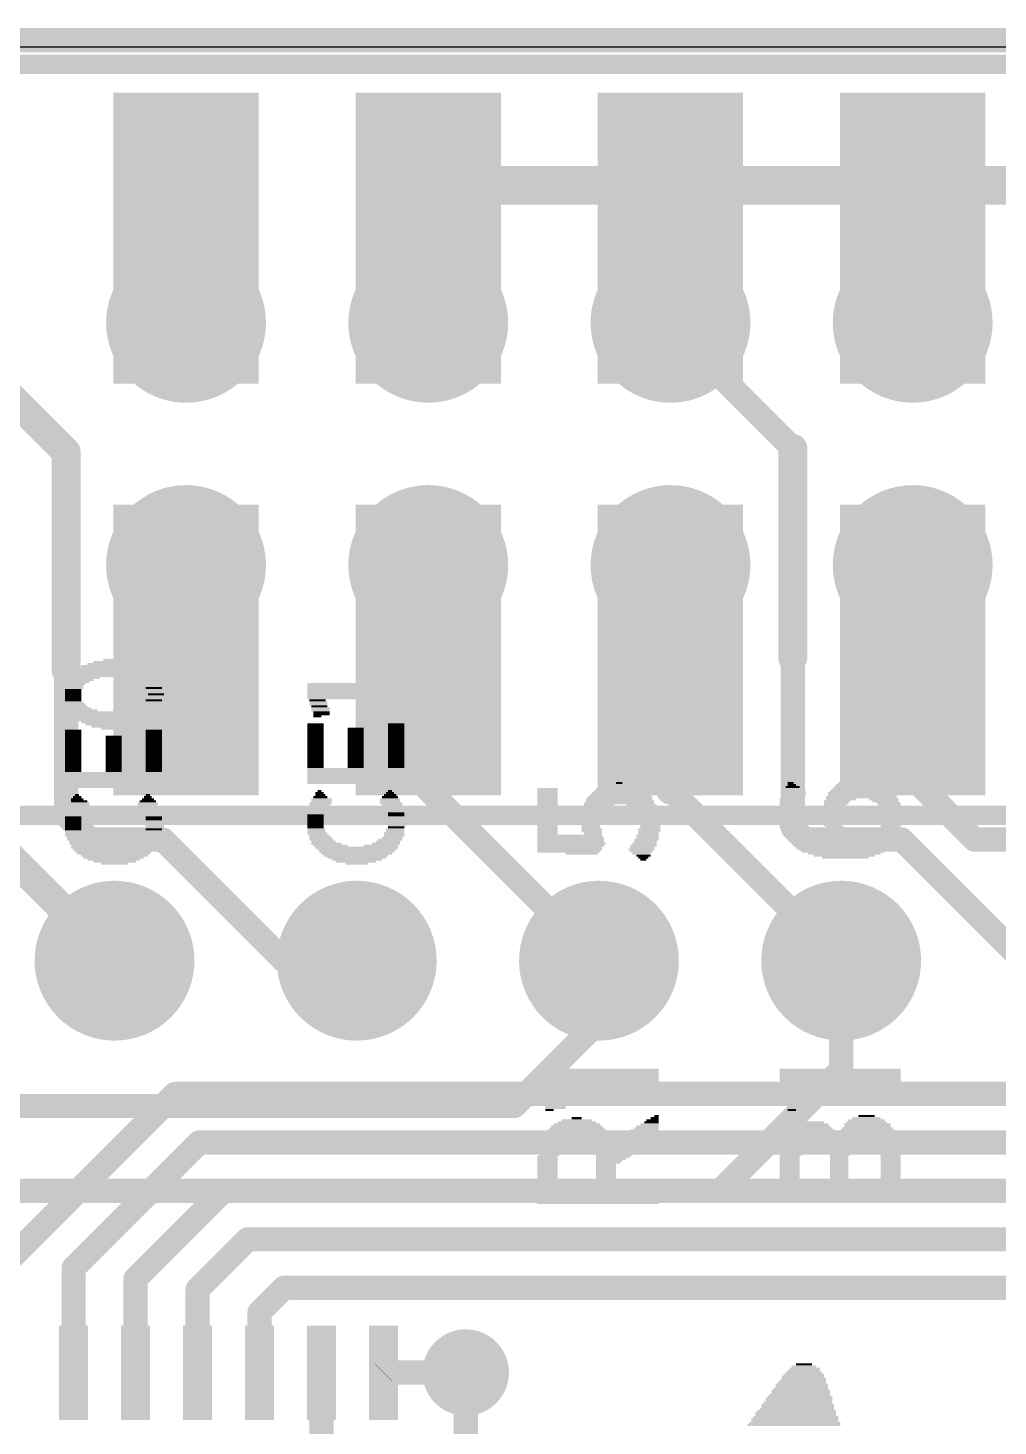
# Model space of a CAD drawing. Extents: x -1.3 to 65.2, y -0.1 to 30.9.
# Drawn here: x 39.73 to 49.91, y 16.2 to 30.86 of the extents above; entities that cross this region are included whole.
import ezdxf

# ---------------------------------------------------------------- set-up
doc = ezdxf.new("R2010")
doc.units = 0
for name, color, linetype in [('1', 12, 'CONTINUOUS'), ('16', 132, 'CONTINUOUS'), ('17', 110, 'CONTINUOUS'), ('18', 110, 'CONTINUOUS'), ('20', 40, 'CONTINUOUS'), ('200', 40, 'CONTINUOUS'), ('22', 6, 'CONTINUOUS')]:
    doc.layers.add(name, color=color, linetype=linetype)

# ---------------------------------------------------------------- blocks, each defined once
blk = doc.blocks.new('ROUNDP')
at = {"const_width": 0.5}
blk.add_lwpolyline([(0, -0.25, 1), (0, 0.25, 1), (0, -0.25)], format="xyb", dxfattribs=at)
blk = doc.blocks.new('RECT')
blk.add_solid([(-0.5, -0.5), (0.5, -0.5), (-0.5, 0.5), (0.5, 0.5)])
blk = doc.blocks.new('ROUNDV')
at = {"const_width": 0.5}
blk.add_lwpolyline([(0, -0.25, 1), (0, 0.25, 1), (0, -0.25)], format="xyb", dxfattribs=at)

msp = doc.modelspace()

# ---------------------------------------------------------------- linework, layer by layer
at = {"layer": '1'}
for points, const_width in [([(43.93, 27.77), (43.93, 29.21)], 0.4064), ([(43.93, 29.21), (49.022, 29.21)], 0.4064), ([(49.022, 29.21), (49.022, 27.77)], 0.4064), ([(57.658, 29.21), (49.022, 29.21)], 0.4064), ([(38.85, 27.698), (40.132, 26.416)], 0.3048), ([(49.022, 27.77), (49.01, 27.77)], 0.4064), ([(40.132, 26.416), (40.132, 24.13)], 0.3048), ([(40.64, 21.082), (37.592, 24.13)], 0.3048), ([(40.132, 24.13), (40.132, 22.606)], 0.254), ([(40.132, 22.606), (40.386, 22.352)], 0.254), ([(40.386, 22.352), (41.148, 22.352)], 0.254), ([(41.148, 22.352), (42.418, 21.082)], 0.254), ([(42.418, 21.082), (43.18, 21.082)], 0.254), ([(39.561, 17.971), (41.275, 19.685)], 0.254), ([(41.275, 19.685), (50.165, 19.685)], 0.254), ([(40.211, 17.859), (41.529, 19.177)], 0.254), ([(41.529, 19.177), (52.451, 19.177)], 0.254), ([(40.861, 17.747), (41.783, 18.669)], 0.254), ([(41.783, 18.669), (53.467, 18.669)], 0.254), ([(41.511, 17.635), (42.037, 18.161)], 0.254), ([(42.037, 18.161), (55.372, 18.161)], 0.254), ([(40.211, 16.7608), (40.211, 17.859)], 0.254), ([(40.861, 16.7608), (40.861, 17.747)], 0.254), ([(41.511, 16.7608), (41.511, 17.635)], 0.254), ([(42.161, 17.396), (42.418, 17.653)], 0.254), ([(42.418, 17.653), (58.928, 17.653)], 0.254), ([(42.161, 16.7608), (42.161, 17.396)], 0.254), ([(42.811, 16.7608), (42.811, 15.99)], 0.254), ([(43.461, 16.7608), (43.4642, 16.764)], 0.254), ([(43.4642, 16.764), (44.323, 16.764)], 0.254)]:
    msp.add_lwpolyline(points, dxfattribs=dict(at, const_width=const_width))
for points, const_width in [([(44.0316, 29.21, 1), (43.8284, 29.21)], 0.2032), ([(43.93, 29.3116, 1), (43.93, 29.1084)], 0.2032), ([(49.1236, 29.21, 1), (48.9204, 29.21)], 0.2032), ([(49.022, 29.3116, 1), (49.022, 29.1084)], 0.2032), ([(49.022, 29.1084, 1), (49.022, 29.3116)], 0.2032), ([(43.8284, 27.77, 1), (44.0316, 27.77)], 0.2032), ([(49.01, 27.8716, 1), (49.01, 27.6684)], 0.2032), ([(48.9204, 27.77, 1), (49.1236, 27.77)], 0.2032), ([(49.022, 27.6684, 1), (49.022, 27.8716)], 0.2032), ([(40.2082, 26.416, 1), (40.0558, 26.416)], 0.1524), ([(40.0781, 26.3621, 1), (40.1859, 26.4699)], 0.1524), ([(40.0558, 24.13, 1), (40.2082, 24.13)], 0.1524), ([(40.1955, 24.13, 1), (40.0685, 24.13)], 0.127), ([(40.1769, 22.6509, 1), (40.0871, 22.5611)], 0.127), ([(40.0685, 22.606, 1), (40.1955, 22.606)], 0.127), ([(40.386, 22.4155, 1), (40.386, 22.2885)], 0.127), ([(40.3411, 22.3071, 1), (40.4309, 22.3969)], 0.127), ([(41.1929, 22.3969, 1), (41.1031, 22.3071)], 0.127), ([(41.148, 22.2885, 1), (41.148, 22.4155)], 0.127), ([(40.5861, 21.0281, 1), (40.6939, 21.1359)], 0.1524), ([(42.418, 21.1455, 1), (42.418, 21.0185)], 0.127), ([(42.3731, 21.0371, 1), (42.4629, 21.1269)], 0.127), ([(43.18, 21.0185, 1), (43.18, 21.1455)], 0.127), ([(41.275, 19.7485, 1), (41.275, 19.6215)], 0.127), ([(41.3199, 19.6401, 1), (41.2301, 19.7299)], 0.127), ([(41.529, 19.2405, 1), (41.529, 19.1135)], 0.127), ([(41.5739, 19.1321, 1), (41.4841, 19.2219)], 0.127), ([(41.783, 18.7325, 1), (41.783, 18.6055)], 0.127), ([(41.8279, 18.6241, 1), (41.7381, 18.7139)], 0.127), ([(42.037, 18.2245, 1), (42.037, 18.0975)], 0.127), ([(42.0819, 18.1161, 1), (41.9921, 18.2059)], 0.127), ([(40.2745, 17.859, 1), (40.1475, 17.859)], 0.127), ([(40.1661, 17.9039, 1), (40.2559, 17.8141)], 0.127), ([(40.9245, 17.747, 1), (40.7975, 17.747)], 0.127), ([(40.8161, 17.7919, 1), (40.9059, 17.7021)], 0.127), ([(41.5745, 17.635, 1), (41.4475, 17.635)], 0.127), ([(41.4661, 17.6799, 1), (41.5559, 17.5901)], 0.127), ([(42.418, 17.7165, 1), (42.418, 17.5895)], 0.127), ([(42.4629, 17.6081, 1), (42.3731, 17.6979)], 0.127), ([(42.2245, 17.396, 1), (42.0975, 17.396)], 0.127), ([(42.1161, 17.4409, 1), (42.2059, 17.3511)], 0.127), ([(42.8745, 16.7608, 1), (42.7475, 16.7608)], 0.127), ([(43.4161, 16.8057, 1), (43.5059, 16.7159)], 0.127), ([(43.4642, 16.8275, 1), (43.4642, 16.7005)], 0.127), ([(43.5091, 16.7191, 1), (43.4193, 16.8089)], 0.127), ([(44.323, 16.7005, 1), (44.323, 16.8275)], 0.127), ([(40.1475, 16.7608, 1), (40.2745, 16.7608)], 0.127), ([(40.7975, 16.7608, 1), (40.9245, 16.7608)], 0.127), ([(41.4475, 16.7608, 1), (41.5745, 16.7608)], 0.127), ([(42.0975, 16.7608, 1), (42.2245, 16.7608)], 0.127)]:
    msp.add_lwpolyline(points, format="xyb", dxfattribs=dict(at, const_width=const_width))
at = {"layer": '16'}
for points, const_width in [([(65.024, 30.734), (0, 30.734)], 0.254), ([(41.3896, 28.6574), (41.39, 28.6574)], 0.4064), ([(41.39, 28.6574), (41.39, 27.77)], 0.4064), ([(46.4696, 28.6574), (46.47, 28.6574)], 0.4064), ([(46.47, 28.6574), (46.47, 27.77)], 0.4064), ([(46.47, 27.735), (46.47, 27.77)], 0.254), ([(47.752, 26.453), (46.47, 27.735)], 0.254), ([(47.752, 26.453), (47.752, 24.257)], 0.3048), ([(41.39, 24.3394), (41.39, 25.23)], 0.4064), ([(43.93, 24.384), (43.93, 25.23)], 0.4064), ([(46.47, 24.3394), (46.47, 25.23)], 0.4064), ([(46.47, 25.23), (46.47, 22.872)], 0.3048), ([(49.01, 24.3394), (49.01, 25.23)], 0.4064), ([(41.3896, 24.3394), (41.39, 24.3394)], 0.4064), ([(43.9296, 24.3394), (43.942, 24.3394)], 0.4064), ([(43.942, 24.384), (43.93, 24.384)], 0.4064), ([(43.942, 24.3394), (43.942, 24.384)], 0.4064), ([(46.4696, 24.3394), (46.47, 24.3394)], 0.4064), ([(49.0096, 24.3394), (49.01, 24.3394)], 0.4064), ([(43.9296, 24.3394), (43.9296, 22.8724)], 0.254), ([(47.752, 24.257), (47.752, 22.479)], 0.254), ([(49.0096, 22.9994), (49.0096, 24.3394)], 0.254), ([(49.0096, 22.9994), (49.657, 22.352)], 0.254), ([(43.9296, 22.8724), (45.72, 21.082)], 0.254), ([(46.47, 22.872), (48.26, 21.082)], 0.254), ([(47.752, 22.479), (47.879, 22.352)], 0.254), ([(47.879, 22.352), (48.895, 22.352)], 0.254), ([(48.895, 22.352), (50.165, 21.082)], 0.254), ([(49.657, 22.352), (52.07, 22.352)], 0.254), ([(45.72, 20.447), (45.72, 21.082)], 0.254), ([(48.26, 19.939), (48.26, 21.082)], 0.254), ([(44.831, 19.558), (45.72, 20.447)], 0.254), ([(46.99, 18.669), (48.26, 19.939)], 0.254), ([(37.973, 19.558), (44.831, 19.558)], 0.254), ([(38.989, 18.669), (46.99, 18.669)], 0.254), ([(44.323, 16.764), (44.323, 10.922)], 0.254)]:
    msp.add_lwpolyline(points, dxfattribs=dict(at, const_width=const_width))
for points, const_width in [([(41.3896, 28.759, 1), (41.3896, 28.5558)], 0.2032), ([(41.4916, 28.6574, 1), (41.2884, 28.6574)], 0.2032), ([(41.39, 28.5558, 1), (41.39, 28.759)], 0.2032), ([(46.4696, 28.759, 1), (46.4696, 28.5558)], 0.2032), ([(46.5716, 28.6574, 1), (46.3684, 28.6574)], 0.2032), ([(46.47, 28.5558, 1), (46.47, 28.759)], 0.2032), ([(41.2884, 27.77, 1), (41.4916, 27.77)], 0.2032), ([(46.3684, 27.77, 1), (46.5716, 27.77)], 0.2032), ([(46.5335, 27.77, 1), (46.4065, 27.77)], 0.127), ([(46.5149, 27.7799, 1), (46.4251, 27.6901)], 0.127), ([(46.4065, 27.735, 1), (46.5335, 27.735)], 0.127), ([(47.8282, 26.453, 1), (47.6758, 26.453)], 0.1524), ([(47.7071, 26.4081, 1), (47.7969, 26.4979)], 0.127), ([(41.4916, 25.23, 1), (41.2884, 25.23)], 0.2032), ([(44.0316, 25.23, 1), (43.8284, 25.23)], 0.2032), ([(46.5716, 25.23, 1), (46.3684, 25.23)], 0.2032), ([(46.5462, 25.23, 1), (46.3938, 25.23)], 0.1524), ([(49.1116, 25.23, 1), (48.9084, 25.23)], 0.2032), ([(41.3896, 24.441, 1), (41.3896, 24.2378)], 0.2032), ([(41.39, 24.2378, 1), (41.39, 24.441)], 0.2032), ([(43.9296, 24.441, 1), (43.9296, 24.2378)], 0.2032), ([(43.93, 24.4856, 1), (43.93, 24.2824)], 0.2032), ([(43.8284, 24.384, 1), (44.0316, 24.384)], 0.2032), ([(44.0436, 24.384, 1), (43.8404, 24.384)], 0.2032), ([(43.942, 24.2824, 1), (43.942, 24.4856)], 0.2032), ([(43.942, 24.2378, 1), (43.942, 24.441)], 0.2032), ([(46.4696, 24.441, 1), (46.4696, 24.2378)], 0.2032), ([(46.47, 24.2378, 1), (46.47, 24.441)], 0.2032), ([(49.0096, 24.441, 1), (49.0096, 24.2378)], 0.2032), ([(49.01, 24.2378, 1), (49.01, 24.441)], 0.2032), ([(41.2884, 24.3394, 1), (41.4916, 24.3394)], 0.2032), ([(43.8404, 24.3394, 1), (44.0436, 24.3394)], 0.2032), ([(43.9931, 24.3394, 1), (43.8661, 24.3394)], 0.127), ([(46.3684, 24.3394, 1), (46.5716, 24.3394)], 0.2032), ([(47.6758, 24.257, 1), (47.8282, 24.257)], 0.1524), ([(47.8155, 24.257, 1), (47.6885, 24.257)], 0.127), ([(48.9084, 24.3394, 1), (49.1116, 24.3394)], 0.2032), ([(49.0731, 24.3394, 1), (48.9461, 24.3394)], 0.127), ([(49.0545, 23.0443, 1), (48.9647, 22.9545)], 0.127), ([(48.9461, 22.9994, 1), (49.0731, 22.9994)], 0.127), ([(43.9745, 22.9173, 1), (43.8847, 22.8275)], 0.127), ([(43.8661, 22.8724, 1), (43.9931, 22.8724)], 0.127), ([(46.3938, 22.872, 1), (46.5462, 22.872)], 0.1524), ([(46.5149, 22.9169, 1), (46.4251, 22.8271)], 0.127), ([(47.7969, 22.5239, 1), (47.7071, 22.4341)], 0.127), ([(47.6885, 22.479, 1), (47.8155, 22.479)], 0.127), ([(47.879, 22.4155, 1), (47.879, 22.2885)], 0.127), ([(47.8341, 22.3071, 1), (47.9239, 22.3969)], 0.127), ([(48.9399, 22.3969, 1), (48.8501, 22.3071)], 0.127), ([(48.895, 22.2885, 1), (48.895, 22.4155)], 0.127), ([(49.657, 22.4155, 1), (49.657, 22.2885)], 0.127), ([(49.6121, 22.3071, 1), (49.7019, 22.3969)], 0.127), ([(45.7835, 21.082, 1), (45.6565, 21.082)], 0.127), ([(45.6751, 21.0371, 1), (45.7649, 21.1269)], 0.127), ([(48.3235, 21.082, 1), (48.1965, 21.082)], 0.127), ([(48.2151, 21.0371, 1), (48.3049, 21.1269)], 0.127), ([(45.7649, 20.4021, 1), (45.6751, 20.4919)], 0.127), ([(45.6565, 20.447, 1), (45.7835, 20.447)], 0.127), ([(48.1965, 19.939, 1), (48.3235, 19.939)], 0.127), ([(48.3049, 19.8941, 1), (48.2151, 19.9839)], 0.127), ([(44.7861, 19.6029, 1), (44.8759, 19.5131)], 0.127), ([(44.831, 19.4945, 1), (44.831, 19.6215)], 0.127), ([(46.9451, 18.7139, 1), (47.0349, 18.6241)], 0.127), ([(46.99, 18.6055, 1), (46.99, 18.7325)], 0.127), ([(44.3865, 16.764, 1), (44.2595, 16.764)], 0.127)]:
    msp.add_lwpolyline(points, format="xyb", dxfattribs=dict(at, const_width=const_width))
at = {"layer": '20'}
msp.add_line((62, 30.6604), (3, 30.6604), dxfattribs=at)
at = {"layer": '22', "const_width": 0.2032}
for points in [[(57.912, 30.48), (9.652, 30.48)], [(7.112, 22.606), (57.912, 22.606)]]:
    msp.add_lwpolyline(points, dxfattribs=at)

# ---------------------------------------------------------------- block references
at = {"layer": '1', "xscale": 0.3048, "yscale": 0.9906, "rotation": 180}
for p in [(40.211, 16.7608), (40.861, 16.7608), (41.511, 16.7608), (42.161, 16.7608), (42.811, 16.7608), (43.461, 16.7608)]:
    msp.add_blockref('RECT', p, dxfattribs=at)
at = {"layer": '16', "xscale": 3.048, "yscale": 1.524}
for p, rotation in [((41.3896, 28.6574), 270), ((43.9296, 28.6574), 270), ((46.4696, 28.6574), 270), ((49.0096, 28.6574), 270), ((41.3896, 24.3394), 90), ((43.9296, 24.3394), 90), ((46.4696, 24.3394), 90), ((49.0096, 24.3394), 90)]:
    msp.add_blockref('RECT', p, dxfattribs=dict(at, rotation=rotation))
at = {"layer": '17', "xscale": 1.6764, "yscale": 1.6764}
for p in [(41.39, 27.77), (41.39, 27.77), (43.93, 27.77), (43.93, 27.77), (46.47, 27.77), (46.47, 27.77), (49.01, 27.77), (49.01, 27.77), (41.39, 25.23), (41.39, 25.23), (43.93, 25.23), (43.93, 25.23), (46.47, 25.23), (46.47, 25.23), (49.01, 25.23), (49.01, 25.23)]:
    msp.add_blockref('ROUNDP', p, dxfattribs=at)
at = {"layer": '17', "xscale": 1.6764, "yscale": 1.6764, "rotation": 90}
for p in [(40.64, 21.082), (40.64, 21.082), (43.18, 21.082), (43.18, 21.082), (45.72, 21.082), (45.72, 21.082), (48.26, 21.082), (48.26, 21.082)]:
    msp.add_blockref('ROUNDP', p, dxfattribs=at)
at = {"layer": '18', "xscale": 0.9064, "yscale": 0.9064}
msp.add_blockref('ROUNDV', (44.323, 16.764), dxfattribs=at)
msp.add_blockref('ROUNDV', (44.323, 16.764), dxfattribs=at)
at = {"layer": '200'}
for p, xscale, yscale in [((40.6413, 24.1935), 0.5715, 0.0213), ((40.6413, 24.2147), 0.4445, 0.0211), ((40.6298, 24.2358), 0.2134, 0.0211), ((40.6298, 24.0665), 0.9296, 0.0213), ((40.3238, 24.0453), 0.3175, 0.0211), ((40.6298, 24.0877), 0.889, 0.0211), ((40.6298, 24.1088), 0.8484, 0.0211), ((40.6286, 24.13), 0.8052, 0.0213), ((40.6298, 24.1512), 0.7214, 0.0211), ((40.6298, 24.1723), 0.6756, 0.0211), ((40.9359, 24.0453), 0.3175, 0.0211), ((40.2069, 23.9183), 0.1702, 0.0211), ((40.2069, 23.8972), 0.1702, 0.0211), ((40.2273, 23.9818), 0.2108, 0.0211), ((40.2171, 23.9607), 0.1905, 0.0211), ((40.2171, 23.9395), 0.1905, 0.0213), ((40.2806, 24.0242), 0.2769, 0.0211), ((40.259, 24.003), 0.2337, 0.0213), ((40.9791, 24.0242), 0.2769, 0.0211), ((41.0108, 24.003), 0.254, 0.0213), ((41.0324, 23.9818), 0.2108, 0.0211), ((41.0426, 23.9607), 0.1905, 0.0211), ((41.0629, 23.9183), 0.1905, 0.0211), ((41.0629, 23.8972), 0.1905, 0.0211), ((41.0528, 23.9395), 0.1702, 0.0213), ((43.1698, 23.9818), 1.016, 0.0211), ((43.1698, 23.9607), 1.016, 0.0211), ((43.1698, 23.9395), 1.016, 0.0213), ((43.1698, 23.9183), 1.016, 0.0211), ((43.1698, 23.8972), 1.016, 0.0211), ((40.2069, 23.876), 0.1702, 0.0213), ((40.2069, 23.8548), 0.1702, 0.0211), ((40.2069, 23.8337), 0.1702, 0.0211), ((40.2069, 23.8125), 0.1702, 0.0213), ((40.2171, 23.7913), 0.1905, 0.0211), ((40.2273, 23.7702), 0.2108, 0.0211), ((40.2488, 23.749), 0.2134, 0.0213), ((41.021, 23.749), 0.2337, 0.0213), ((41.0324, 23.7702), 0.2108, 0.0211), ((41.0426, 23.7913), 0.1905, 0.0211), ((41.0629, 23.8548), 0.1905, 0.0211), ((41.0629, 23.8337), 0.1905, 0.0211), ((41.0528, 23.8125), 0.1702, 0.0213), ((41.0743, 23.876), 0.1676, 0.0213), ((43.1698, 23.876), 1.016, 0.0213), ((43.1698, 23.8548), 1.016, 0.0211), ((43.1698, 23.8337), 1.016, 0.0211), ((42.7673, 23.8125), 0.1702, 0.0213), ((42.7774, 23.7913), 0.1905, 0.0211), ((42.7774, 23.7702), 0.1905, 0.0211), ((42.7888, 23.749), 0.1676, 0.0213), ((40.2692, 23.7278), 0.254, 0.0211), ((40.3123, 23.7067), 0.2946, 0.0211), ((40.6298, 23.6855), 0.9296, 0.0213), ((40.6298, 23.6643), 0.889, 0.0211), ((40.6298, 23.6432), 0.8484, 0.0211), ((40.6286, 23.622), 0.8052, 0.0213), ((40.6298, 23.6008), 0.762, 0.0211), ((40.9588, 23.7067), 0.3175, 0.0211), ((40.9905, 23.7278), 0.254, 0.0211), ((42.8003, 23.7278), 0.1905, 0.0211), ((42.8003, 23.7067), 0.1905, 0.0211), ((42.8104, 23.6855), 0.1702, 0.0213), ((42.8104, 23.6643), 0.1702, 0.0211), ((42.7673, 23.6432), 0.0838, 0.0211), ((40.2069, 23.495), 0.1702, 0.0213), ((40.2069, 23.4738), 0.1702, 0.0211), ((40.2069, 23.4527), 0.1702, 0.0211), ((40.6298, 23.5797), 0.6756, 0.0211), ((40.6298, 23.5585), 0.5944, 0.0213), ((40.6298, 23.5373), 0.4674, 0.0211), ((40.64, 23.5162), 0.2743, 0.0211), ((41.0528, 23.495), 0.1702, 0.0213), ((41.0528, 23.4738), 0.1702, 0.0211), ((41.0528, 23.4527), 0.1702, 0.0211), ((42.7469, 23.5585), 0.1702, 0.0213), ((42.7469, 23.5373), 0.1702, 0.0211), ((42.7469, 23.5162), 0.1702, 0.0211), ((42.7469, 23.495), 0.1702, 0.0213), ((42.7469, 23.4738), 0.1702, 0.0211), ((42.7469, 23.4527), 0.1702, 0.0211), ((43.1698, 23.5162), 0.1676, 0.0211), ((43.1698, 23.495), 0.1676, 0.0213), ((43.1698, 23.4738), 0.1676, 0.0211), ((43.1698, 23.4527), 0.1676, 0.0211), ((43.5928, 23.5585), 0.1702, 0.0213), ((43.5928, 23.5373), 0.1702, 0.0211), ((43.5928, 23.5162), 0.1702, 0.0211), ((43.5928, 23.495), 0.1702, 0.0213), ((43.5928, 23.4738), 0.1702, 0.0211), ((43.5928, 23.4527), 0.1702, 0.0211), ((40.2069, 23.4315), 0.1702, 0.0213), ((40.2069, 23.4103), 0.1702, 0.0211), ((40.2069, 23.3892), 0.1702, 0.0211), ((40.2069, 23.368), 0.1702, 0.0213), ((40.2069, 23.3468), 0.1702, 0.0211), ((40.2069, 23.3257), 0.1702, 0.0211), ((40.2069, 23.3045), 0.1702, 0.0213), ((40.6298, 23.4315), 0.1676, 0.0213), ((40.6298, 23.4103), 0.1676, 0.0211), ((40.6298, 23.3892), 0.1676, 0.0211), ((40.6298, 23.368), 0.1676, 0.0213), ((40.6298, 23.3468), 0.1676, 0.0211), ((40.6298, 23.3257), 0.1676, 0.0211), ((40.6298, 23.3045), 0.1676, 0.0213), ((41.0528, 23.4315), 0.1702, 0.0213), ((41.0528, 23.4103), 0.1702, 0.0211), ((41.0528, 23.3892), 0.1702, 0.0211), ((41.0528, 23.368), 0.1702, 0.0213), ((41.0528, 23.3468), 0.1702, 0.0211), ((41.0528, 23.3257), 0.1702, 0.0211), ((41.0528, 23.3045), 0.1702, 0.0213), ((42.7469, 23.4315), 0.1702, 0.0213), ((42.7469, 23.4103), 0.1702, 0.0211), ((42.7469, 23.3892), 0.1702, 0.0211), ((42.7469, 23.368), 0.1702, 0.0213), ((42.7469, 23.3468), 0.1702, 0.0211), ((42.7469, 23.3257), 0.1702, 0.0211), ((42.7469, 23.3045), 0.1702, 0.0213), ((43.1698, 23.4315), 0.1676, 0.0213), ((43.1698, 23.4103), 0.1676, 0.0211), ((43.1698, 23.3892), 0.1676, 0.0211), ((43.1698, 23.368), 0.1676, 0.0213), ((43.1698, 23.3468), 0.1676, 0.0211), ((43.1698, 23.3257), 0.1676, 0.0211), ((43.1698, 23.3045), 0.1676, 0.0213), ((43.5928, 23.4315), 0.1702, 0.0213), ((43.5928, 23.4103), 0.1702, 0.0211), ((43.5928, 23.3892), 0.1702, 0.0211), ((43.5928, 23.368), 0.1702, 0.0213), ((43.5928, 23.3468), 0.1702, 0.0211), ((43.5928, 23.3257), 0.1702, 0.0211), ((43.5928, 23.3045), 0.1702, 0.0213), ((40.2069, 23.2833), 0.1702, 0.0211), ((40.2069, 23.2622), 0.1702, 0.0211), ((40.2069, 23.241), 0.1702, 0.0213), ((40.2069, 23.2198), 0.1702, 0.0211), ((40.2069, 23.1987), 0.1702, 0.0211), ((40.2069, 23.1775), 0.1702, 0.0213), ((40.2069, 23.1563), 0.1702, 0.0211), ((40.6298, 23.2833), 0.1676, 0.0211), ((40.6298, 23.2622), 0.1676, 0.0211), ((40.6298, 23.241), 0.1676, 0.0213), ((40.6298, 23.2198), 0.1676, 0.0211), ((40.6298, 23.1987), 0.1676, 0.0211), ((40.6298, 23.1775), 0.1676, 0.0213), ((40.6298, 23.1563), 0.1676, 0.0211), ((41.0528, 23.2833), 0.1702, 0.0211), ((41.0528, 23.2622), 0.1702, 0.0211), ((41.0528, 23.241), 0.1702, 0.0213), ((41.0528, 23.2198), 0.1702, 0.0211), ((41.0528, 23.1987), 0.1702, 0.0211), ((41.0528, 23.1775), 0.1702, 0.0213), ((41.0528, 23.1563), 0.1702, 0.0211), ((42.7469, 23.2833), 0.1702, 0.0211), ((42.7469, 23.2622), 0.1702, 0.0211), ((42.7469, 23.241), 0.1702, 0.0213), ((42.7469, 23.2198), 0.1702, 0.0211), ((42.7469, 23.1987), 0.1702, 0.0211), ((42.7469, 23.1775), 0.1702, 0.0213), ((42.7469, 23.1563), 0.1702, 0.0211), ((43.1698, 23.2833), 0.1676, 0.0211), ((43.1698, 23.2622), 0.1676, 0.0211), ((43.1698, 23.241), 0.1676, 0.0213), ((43.1698, 23.2198), 0.1676, 0.0211), ((43.1698, 23.1987), 0.1676, 0.0211), ((43.1698, 23.1775), 0.1676, 0.0213), ((43.1698, 23.1563), 0.1676, 0.0211), ((43.5928, 23.2833), 0.1702, 0.0211), ((43.5928, 23.2622), 0.1702, 0.0211), ((43.5928, 23.241), 0.1702, 0.0213), ((43.5928, 23.2198), 0.1702, 0.0211), ((43.5928, 23.1987), 0.1702, 0.0211), ((43.5928, 23.1775), 0.1702, 0.0213), ((43.5928, 23.1563), 0.1702, 0.0211), ((40.2069, 23.1352), 0.1702, 0.0211), ((40.2069, 23.114), 0.1702, 0.0213), ((40.2069, 23.0928), 0.1702, 0.0211), ((40.2069, 23.0717), 0.1702, 0.0211), ((40.6298, 23.0505), 1.016, 0.0213), ((40.6298, 23.0293), 1.016, 0.0211), ((40.6298, 23.0082), 1.016, 0.0211), ((40.6298, 23.1352), 0.1676, 0.0211), ((40.6298, 23.114), 0.1676, 0.0213), ((40.6298, 23.0928), 0.1676, 0.0211), ((40.6298, 23.0717), 0.1676, 0.0211), ((41.0528, 23.1352), 0.1702, 0.0211), ((41.0528, 23.114), 0.1702, 0.0213), ((41.0528, 23.0928), 0.1702, 0.0211), ((41.0528, 23.0717), 0.1702, 0.0211), ((42.7469, 23.1352), 0.1702, 0.0211), ((42.7469, 23.114), 0.1702, 0.0213), ((43.1698, 23.0928), 1.016, 0.0211), ((43.1698, 23.0717), 1.016, 0.0211), ((43.1698, 23.0505), 1.016, 0.0213), ((43.1698, 23.0293), 1.016, 0.0211), ((43.1698, 23.0082), 1.016, 0.0211), ((43.1698, 23.1352), 0.1676, 0.0211), ((43.1698, 23.114), 0.1676, 0.0213), ((43.5928, 23.1352), 0.1702, 0.0211), ((43.5928, 23.114), 0.1702, 0.0213), ((40.6298, 22.987), 1.016, 0.0213), ((40.6298, 22.9658), 1.016, 0.0211), ((40.6298, 22.9447), 1.016, 0.0211), ((40.6298, 22.9235), 1.016, 0.0213), ((40.6298, 22.9023), 1.016, 0.0211), ((43.1698, 22.987), 1.016, 0.0213), ((43.1698, 22.9658), 1.016, 0.0211), ((43.1698, 22.9447), 1.016, 0.0211), ((42.7888, 22.86), 0.0406, 0.0213), ((43.5293, 22.86), 0.0432, 0.0213), ((45.1803, 22.8812), 0.2108, 0.0211), ((45.1803, 22.86), 0.2108, 0.0213), ((45.9423, 22.86), 0.5512, 0.0213), ((45.9321, 22.8812), 0.4851, 0.0211), ((45.9321, 22.9023), 0.4039, 0.0211), ((45.9321, 22.9235), 0.3175, 0.0213), ((45.9321, 22.9447), 0.0635, 0.0211), ((47.7634, 22.8812), 0.2108, 0.0211), ((47.7736, 22.86), 0.2311, 0.0213), ((47.752, 22.9023), 0.1473, 0.0211), ((47.7418, 22.9235), 0.0864, 0.0213), ((47.7304, 22.9447), 0.0635, 0.0211), ((48.4721, 22.86), 0.6579, 0.0213), ((48.4721, 22.8812), 0.6121, 0.0211), ((48.4721, 22.9023), 0.5715, 0.0211), ((48.4721, 22.9235), 0.5309, 0.0213), ((48.4721, 22.9447), 0.4851, 0.0211), ((48.4721, 22.9658), 0.4039, 0.0211), ((48.4619, 22.987), 0.2972, 0.0213), ((40.2704, 22.733), 0.2108, 0.0213), ((40.2704, 22.7118), 0.2108, 0.0211), ((40.2488, 22.7753), 0.127, 0.0211), ((40.2704, 22.7542), 0.1702, 0.0211), ((40.2488, 22.7965), 0.0864, 0.0213), ((40.2476, 22.8177), 0.0432, 0.0211), ((40.9893, 22.733), 0.2108, 0.0213), ((40.9893, 22.7118), 0.2108, 0.0211), ((40.9893, 22.7542), 0.1702, 0.0211), ((40.9905, 22.7753), 0.127, 0.0211), ((40.9893, 22.7965), 0.0838, 0.0213), ((40.9893, 22.8177), 0.0432, 0.0211), ((42.7888, 22.7118), 0.2134, 0.0211), ((42.799, 22.733), 0.2337, 0.0213), ((42.8104, 22.7753), 0.2108, 0.0211), ((42.8104, 22.7542), 0.2108, 0.0211), ((42.799, 22.7965), 0.1473, 0.0213), ((42.7888, 22.8388), 0.0864, 0.0211), ((42.799, 22.8177), 0.1067, 0.0211), ((43.5293, 22.7753), 0.2108, 0.0211), ((43.5293, 22.7542), 0.2108, 0.0211), ((43.5407, 22.733), 0.2337, 0.0213), ((43.5508, 22.7118), 0.2134, 0.0211), ((43.5293, 22.7965), 0.1702, 0.0213), ((43.5305, 22.8177), 0.127, 0.0211), ((43.5293, 22.8388), 0.0838, 0.0211), ((45.1803, 22.8388), 0.2108, 0.0211), ((45.1803, 22.8177), 0.2108, 0.0211), ((45.1803, 22.7965), 0.2108, 0.0213), ((45.1803, 22.7753), 0.2108, 0.0211), ((45.1803, 22.7542), 0.2108, 0.0211), ((45.1803, 22.733), 0.2108, 0.0213), ((45.1803, 22.7118), 0.2108, 0.0211), ((45.9321, 22.733), 0.7391, 0.0213), ((45.7213, 22.7118), 0.3175, 0.0211), ((45.9321, 22.7753), 0.6985, 0.0211), ((45.9423, 22.7542), 0.7188, 0.0211), ((45.9423, 22.7965), 0.6782, 0.0213), ((45.9435, 22.8177), 0.635, 0.0211), ((45.9423, 22.8388), 0.5918, 0.0211), ((46.1658, 22.7118), 0.3175, 0.0211), ((47.7317, 22.7753), 0.2337, 0.0211), ((47.7317, 22.7542), 0.2337, 0.0211), ((47.7203, 22.733), 0.2108, 0.0213), ((47.7203, 22.7118), 0.2108, 0.0211), ((47.7622, 22.8388), 0.254, 0.0211), ((47.7622, 22.8177), 0.254, 0.0211), ((47.752, 22.7965), 0.2337, 0.0213), ((48.2181, 22.7542), 0.2769, 0.0211), ((48.2067, 22.733), 0.254, 0.0213), ((48.1965, 22.7118), 0.2337, 0.0211), ((48.4721, 22.7965), 0.7391, 0.0213), ((48.2613, 22.7753), 0.3175, 0.0211), ((48.4721, 22.8388), 0.6985, 0.0211), ((48.4823, 22.8177), 0.7188, 0.0211), ((48.7058, 22.7753), 0.3175, 0.0211), ((48.7261, 22.7542), 0.2769, 0.0211), ((48.7578, 22.733), 0.254, 0.0213), ((48.768, 22.7118), 0.2337, 0.0211), ((40.2069, 22.5848), 0.1702, 0.0211), ((40.2069, 22.5637), 0.1702, 0.0211), ((40.2273, 22.6483), 0.2108, 0.0211), ((40.2171, 22.6272), 0.1905, 0.0211), ((40.2171, 22.606), 0.1905, 0.0213), ((40.2488, 22.6695), 0.2134, 0.0213), ((40.259, 22.6907), 0.2337, 0.0211), ((41.0108, 22.6907), 0.2134, 0.0211), ((41.0108, 22.6695), 0.2134, 0.0213), ((41.0324, 22.6483), 0.2108, 0.0211), ((41.0426, 22.6272), 0.1905, 0.0211), ((41.0426, 22.606), 0.1905, 0.0213), ((41.0528, 22.5848), 0.1702, 0.0211), ((41.0528, 22.5637), 0.1702, 0.0211), ((42.7469, 22.606), 0.1702, 0.0213), ((42.7469, 22.5848), 0.1702, 0.0211), ((42.7469, 22.5637), 0.1702, 0.0211), ((42.7673, 22.6907), 0.2108, 0.0211), ((42.7673, 22.6695), 0.2108, 0.0213), ((42.7571, 22.6483), 0.1905, 0.0211), ((42.7571, 22.6272), 0.1905, 0.0211), ((43.5724, 22.6907), 0.2108, 0.0211), ((43.5826, 22.6695), 0.1905, 0.0213), ((43.5826, 22.6483), 0.1905, 0.0211), ((43.6029, 22.5848), 0.1905, 0.0211), ((43.6029, 22.5637), 0.1905, 0.0211), ((43.5928, 22.6272), 0.1702, 0.0211), ((43.5928, 22.606), 0.1702, 0.0213), ((45.1803, 22.6907), 0.2108, 0.0211), ((45.1803, 22.6695), 0.2108, 0.0213), ((45.1803, 22.6483), 0.2108, 0.0211), ((45.1803, 22.6272), 0.2108, 0.0211), ((45.1803, 22.606), 0.2108, 0.0213), ((45.1803, 22.5848), 0.2108, 0.0211), ((45.1803, 22.5637), 0.2108, 0.0211), ((45.6463, 22.606), 0.2134, 0.0213), ((45.6463, 22.5848), 0.2134, 0.0211), ((45.6463, 22.5637), 0.2134, 0.0211), ((45.6781, 22.6695), 0.2769, 0.0213), ((45.6667, 22.6483), 0.254, 0.0211), ((45.6565, 22.6272), 0.2337, 0.0211), ((45.6997, 22.6907), 0.2743, 0.0211), ((46.1861, 22.6907), 0.2769, 0.0211), ((46.2077, 22.6695), 0.2743, 0.0213), ((46.2178, 22.6483), 0.254, 0.0211), ((46.228, 22.6272), 0.2337, 0.0211), ((46.2394, 22.606), 0.2108, 0.0213), ((46.2496, 22.5848), 0.2311, 0.0211), ((46.2496, 22.5637), 0.2311, 0.0211), ((47.7101, 22.6695), 0.1905, 0.0213), ((47.7101, 22.6483), 0.1905, 0.0211), ((47.7101, 22.6272), 0.1905, 0.0211), ((47.7101, 22.606), 0.1905, 0.0213), ((47.7203, 22.6907), 0.2108, 0.0211), ((47.7203, 22.5848), 0.2108, 0.0211), ((47.7203, 22.5637), 0.2108, 0.0211), ((48.1863, 22.6907), 0.2134, 0.0211), ((48.1863, 22.6695), 0.2134, 0.0213), ((48.1749, 22.6483), 0.1905, 0.0211), ((48.1749, 22.6272), 0.1905, 0.0211), ((48.1749, 22.606), 0.1905, 0.0213), ((48.1749, 22.5848), 0.1905, 0.0211), ((48.1749, 22.5637), 0.1905, 0.0211), ((48.7794, 22.6907), 0.2108, 0.0211), ((48.7794, 22.6695), 0.2108, 0.0213), ((48.7998, 22.6483), 0.2108, 0.0211), ((48.7998, 22.6272), 0.2108, 0.0211), ((48.7998, 22.606), 0.2108, 0.0213), ((48.7998, 22.5848), 0.2108, 0.0211), ((48.7998, 22.5637), 0.2108, 0.0211), ((40.2069, 22.5425), 0.1702, 0.0213), ((40.2069, 22.5213), 0.1702, 0.0211), ((40.2069, 22.5002), 0.1702, 0.0211), ((40.2069, 22.479), 0.1702, 0.0213), ((40.2069, 22.4578), 0.1702, 0.0211), ((40.2171, 22.4367), 0.1905, 0.0211), ((41.0426, 22.4367), 0.1905, 0.0211), ((41.0629, 22.5425), 0.1905, 0.0213), ((41.0629, 22.5213), 0.1905, 0.0211), ((41.0629, 22.5002), 0.1905, 0.0211), ((41.0629, 22.479), 0.1905, 0.0213), ((41.0528, 22.4578), 0.1702, 0.0211), ((42.7469, 22.5425), 0.1702, 0.0213), ((42.7469, 22.5213), 0.1702, 0.0211), ((42.7469, 22.5002), 0.1702, 0.0211), ((42.7469, 22.479), 0.1702, 0.0213), ((42.7571, 22.4578), 0.1905, 0.0211), ((42.7571, 22.4367), 0.1905, 0.0211), ((43.5826, 22.4578), 0.1905, 0.0211), ((43.5826, 22.4367), 0.1905, 0.0211), ((43.6029, 22.5425), 0.1905, 0.0213), ((43.6029, 22.5213), 0.1905, 0.0211), ((43.6029, 22.5002), 0.1905, 0.0211), ((43.5928, 22.479), 0.1702, 0.0213), ((45.1803, 22.5425), 0.2108, 0.0213), ((45.1803, 22.5213), 0.2108, 0.0211), ((45.1803, 22.5002), 0.2108, 0.0211), ((45.1803, 22.479), 0.2108, 0.0213), ((45.1803, 22.4578), 0.2108, 0.0211), ((45.1803, 22.4367), 0.2108, 0.0211), ((45.6463, 22.5425), 0.2134, 0.0213), ((45.6463, 22.4578), 0.2134, 0.0211), ((45.6463, 22.4367), 0.2134, 0.0211), ((45.6349, 22.5213), 0.1905, 0.0211), ((45.6349, 22.5002), 0.1905, 0.0211), ((45.6349, 22.479), 0.1905, 0.0213), ((46.2496, 22.4578), 0.2311, 0.0211), ((46.2496, 22.4367), 0.2311, 0.0211), ((46.2598, 22.5425), 0.2108, 0.0213), ((46.2598, 22.5213), 0.2108, 0.0211), ((46.2598, 22.5002), 0.2108, 0.0211), ((46.2598, 22.479), 0.2108, 0.0213), ((47.7317, 22.5213), 0.2337, 0.0211), ((47.7418, 22.5002), 0.254, 0.0211), ((47.7418, 22.479), 0.254, 0.0213), ((47.7203, 22.5425), 0.2108, 0.0213), ((47.7736, 22.4578), 0.2769, 0.0211), ((47.7838, 22.4367), 0.2972, 0.0211), ((48.1749, 22.5425), 0.1905, 0.0213), ((48.1749, 22.5213), 0.1905, 0.0211), ((48.1749, 22.5002), 0.1905, 0.0211), ((48.2079, 22.4578), 0.2108, 0.0211), ((48.1978, 22.479), 0.1905, 0.0213), ((48.2283, 22.4367), 0.2108, 0.0211), ((48.7578, 22.4367), 0.254, 0.0211), ((48.768, 22.4578), 0.2337, 0.0211), ((48.7794, 22.5002), 0.2108, 0.0211), ((48.7794, 22.479), 0.2108, 0.0213), ((48.7998, 22.5425), 0.2108, 0.0213), ((48.7998, 22.5213), 0.2108, 0.0211), ((40.2171, 22.4155), 0.1905, 0.0213), ((40.2273, 22.3943), 0.2108, 0.0211), ((40.2488, 22.3732), 0.2134, 0.0211), ((40.259, 22.352), 0.2337, 0.0213), ((40.2806, 22.3308), 0.2311, 0.0211), ((40.3022, 22.3097), 0.2743, 0.0211), ((40.3441, 22.2885), 0.3175, 0.0213), ((40.9258, 22.2885), 0.3378, 0.0213), ((40.9575, 22.3097), 0.2743, 0.0211), ((40.9905, 22.3308), 0.254, 0.0211), ((41.0007, 22.352), 0.2337, 0.0213), ((41.021, 22.3732), 0.2337, 0.0211), ((41.0324, 22.3943), 0.2108, 0.0211), ((41.0426, 22.4155), 0.1905, 0.0213), ((42.7673, 22.4155), 0.2108, 0.0213), ((42.7888, 22.3943), 0.2134, 0.0211), ((42.799, 22.3732), 0.2337, 0.0211), ((42.8092, 22.352), 0.254, 0.0213), ((42.832, 22.3308), 0.254, 0.0211), ((42.8638, 22.3097), 0.3175, 0.0211), ((42.9057, 22.2885), 0.3607, 0.0213), ((43.434, 22.2885), 0.3607, 0.0213), ((43.4873, 22.3097), 0.2946, 0.0211), ((43.5077, 22.3308), 0.254, 0.0211), ((43.5305, 22.352), 0.254, 0.0213), ((43.5508, 22.3732), 0.2134, 0.0211), ((43.5724, 22.4155), 0.2108, 0.0213), ((43.5724, 22.3943), 0.2108, 0.0211), ((45.4139, 22.3943), 0.6782, 0.0211), ((45.4342, 22.3097), 0.7188, 0.0211), ((45.1803, 22.4155), 0.2108, 0.0213), ((45.4241, 22.3732), 0.6985, 0.0211), ((45.4241, 22.352), 0.6985, 0.0213), ((45.4241, 22.3308), 0.6985, 0.0211), ((45.4241, 22.2885), 0.6985, 0.0213), ((45.6578, 22.4155), 0.1905, 0.0213), ((46.1861, 22.2885), 0.2769, 0.0213), ((46.1975, 22.3097), 0.254, 0.0211), ((46.2178, 22.352), 0.254, 0.0213), ((46.2077, 22.3308), 0.2337, 0.0211), ((46.228, 22.3943), 0.2337, 0.0211), ((46.228, 22.3732), 0.2337, 0.0211), ((46.2394, 22.4155), 0.2108, 0.0213), ((47.8485, 22.3943), 0.381, 0.0211), ((47.8168, 22.4155), 0.3175, 0.0213), ((48.26, 22.3732), 1.1633, 0.0211), ((48.2702, 22.352), 1.143, 0.0213), ((48.2714, 22.3308), 1.0998, 0.0211), ((48.2714, 22.3097), 1.0592, 0.0211), ((48.2816, 22.2885), 1.0389, 0.0213), ((48.2397, 22.4155), 0.2337, 0.0213), ((48.2702, 22.3943), 0.254, 0.0211), ((48.7159, 22.3943), 0.2972, 0.0211), ((48.7375, 22.4155), 0.254, 0.0213), ((40.6298, 22.2673), 0.889, 0.0211), ((40.6298, 22.2462), 0.8484, 0.0211), ((40.6286, 22.225), 0.8052, 0.0213), ((40.6298, 22.2038), 0.762, 0.0211), ((40.6413, 22.1827), 0.6985, 0.0211), ((40.6298, 22.1615), 0.635, 0.0213), ((40.6298, 22.1403), 0.5486, 0.0211), ((43.18, 22.2673), 0.8687, 0.0211), ((43.1813, 22.2462), 0.8255, 0.0211), ((43.18, 22.225), 0.7823, 0.0213), ((43.18, 22.2038), 0.7417, 0.0211), ((43.1698, 22.1827), 0.6756, 0.0211), ((43.18, 22.1615), 0.6147, 0.0213), ((43.18, 22.1403), 0.5283, 0.0211), ((45.4139, 22.2673), 0.6782, 0.0211), ((45.4139, 22.2462), 0.6782, 0.0211), ((45.4025, 22.225), 0.6553, 0.0213), ((45.5409, 22.2038), 0.3378, 0.0211), ((46.1645, 22.2462), 0.2743, 0.0211), ((46.1645, 22.225), 0.2337, 0.0213), ((46.1747, 22.2673), 0.254, 0.0211), ((46.1658, 22.2038), 0.1905, 0.0211), ((46.1861, 22.1827), 0.1499, 0.0211), ((46.1861, 22.1615), 0.1041, 0.0213), ((46.1861, 22.1403), 0.0635, 0.0211), ((48.2816, 22.2673), 0.9931, 0.0211), ((48.2816, 22.2462), 0.9119, 0.0211), ((48.2816, 22.225), 0.8661, 0.0213), ((48.293, 22.2038), 0.762, 0.0211), ((48.293, 22.1827), 0.635, 0.0211), ((48.3032, 22.1615), 0.4877, 0.0213), ((40.6413, 22.1192), 0.4445, 0.0211), ((40.64, 22.098), 0.2743, 0.0213), ((43.1698, 22.1192), 0.4216, 0.0211), ((43.18, 22.098), 0.2337, 0.0213), ((45.7098, 19.939), 1.27, 0.0213), ((48.2498, 19.939), 1.27, 0.0213), ((45.7098, 19.9178), 1.27, 0.0211), ((45.7098, 19.8967), 1.27, 0.0211), ((45.7098, 19.8755), 1.27, 0.0213), ((45.7098, 19.8543), 1.27, 0.0211), ((45.7098, 19.8332), 1.27, 0.0211), ((45.7098, 19.812), 1.27, 0.0213), ((45.7098, 19.7908), 1.27, 0.0211), ((48.2498, 19.9178), 1.27, 0.0211), ((48.2498, 19.8967), 1.27, 0.0211), ((48.2498, 19.8755), 1.27, 0.0213), ((48.2498, 19.8543), 1.27, 0.0211), ((48.2498, 19.8332), 1.27, 0.0211), ((48.2498, 19.812), 1.27, 0.0213), ((48.2498, 19.7908), 1.27, 0.0211), ((45.7098, 19.7697), 1.27, 0.0211), ((45.72, 19.7485), 1.2497, 0.0213), ((45.2018, 19.7273), 0.2134, 0.0211), ((45.212, 19.7062), 0.2337, 0.0211), ((45.2234, 19.685), 0.2108, 0.0213), ((45.2234, 19.6638), 0.2108, 0.0211), ((45.2336, 19.6427), 0.2311, 0.0211), ((48.2498, 19.7697), 1.27, 0.0211), ((48.26, 19.7485), 1.2497, 0.0213), ((47.7418, 19.7273), 0.2134, 0.0211), ((47.752, 19.7062), 0.2337, 0.0211), ((47.7634, 19.685), 0.2108, 0.0213), ((47.7634, 19.6638), 0.2108, 0.0211), ((47.7736, 19.6427), 0.2311, 0.0211), ((45.2438, 19.6215), 0.2108, 0.0213), ((45.2438, 19.6003), 0.2108, 0.0211), ((45.2552, 19.5792), 0.2337, 0.0211), ((45.2653, 19.558), 0.2134, 0.0213), ((45.2653, 19.5368), 0.2134, 0.0211), ((45.2018, 19.5157), 0.0864, 0.0211), ((47.7838, 19.6215), 0.2108, 0.0213), ((47.7838, 19.6003), 0.2108, 0.0211), ((47.7952, 19.5792), 0.2337, 0.0211), ((47.8053, 19.558), 0.2134, 0.0213), ((47.8053, 19.5368), 0.2134, 0.0211), ((47.7418, 19.5157), 0.0864, 0.0211), ((45.4876, 19.3463), 0.5309, 0.0211), ((45.4876, 19.3675), 0.4851, 0.0213), ((45.4876, 19.3887), 0.4039, 0.0211), ((45.4876, 19.4098), 0.3175, 0.0211), ((45.4876, 19.431), 0.1041, 0.0213), ((46.228, 19.3463), 0.2337, 0.0211), ((46.2496, 19.3675), 0.1905, 0.0213), ((46.2712, 19.3887), 0.1473, 0.0211), ((46.2813, 19.4098), 0.127, 0.0211), ((46.3029, 19.431), 0.0838, 0.0213), ((46.3233, 19.4522), 0.0432, 0.0211), ((47.9527, 19.3463), 0.381, 0.0211), ((47.9539, 19.3675), 0.3378, 0.0213), ((47.9527, 19.3887), 0.254, 0.0211), ((48.5356, 19.3675), 0.4851, 0.0213), ((48.5356, 19.3463), 0.4851, 0.0211), ((48.5254, 19.3887), 0.4242, 0.0211), ((48.5242, 19.4098), 0.381, 0.0211), ((48.5254, 19.431), 0.2972, 0.0213), ((48.5254, 19.4522), 0.1702, 0.0211), ((45.4774, 19.2193), 0.7188, 0.0211), ((45.2768, 19.1982), 0.3175, 0.0211), ((45.4774, 19.2617), 0.6782, 0.0211), ((45.4876, 19.2405), 0.6985, 0.0213), ((45.4876, 19.2828), 0.6579, 0.0211), ((45.4876, 19.304), 0.6121, 0.0213), ((45.4876, 19.3252), 0.5715, 0.0211), ((45.6984, 19.1982), 0.3175, 0.0211), ((46.1023, 19.1982), 0.4445, 0.0211), ((46.1328, 19.2193), 0.4242, 0.0211), ((46.1442, 19.2405), 0.4013, 0.0213), ((46.1645, 19.2617), 0.3607, 0.0211), ((46.1759, 19.2828), 0.3378, 0.0211), ((46.1962, 19.304), 0.2972, 0.0213), ((46.2178, 19.3252), 0.254, 0.0211), ((48.0492, 19.2193), 0.7823, 0.0211), ((48.039, 19.1982), 0.762, 0.0211), ((48.26, 19.2617), 1.1633, 0.0211), ((48.26, 19.2405), 1.1633, 0.0213), ((47.9527, 19.2828), 0.508, 0.0211), ((47.9539, 19.304), 0.4648, 0.0213), ((47.9438, 19.3252), 0.4445, 0.0211), ((48.5356, 19.304), 0.5715, 0.0213), ((48.5356, 19.2828), 0.5715, 0.0211), ((48.5356, 19.3252), 0.5309, 0.0211), ((48.7045, 19.2193), 0.2743, 0.0211), ((48.7375, 19.1982), 0.254, 0.0211), ((45.2018, 19.0923), 0.2134, 0.0211), ((45.2018, 19.0712), 0.2134, 0.0211), ((45.2018, 19.05), 0.2134, 0.0213), ((45.2222, 19.1558), 0.254, 0.0211), ((45.212, 19.1347), 0.2337, 0.0211), ((45.212, 19.1135), 0.2337, 0.0213), ((45.2552, 19.177), 0.2743, 0.0213), ((45.9423, 19.177), 0.6782, 0.0213), ((45.9435, 19.1558), 0.635, 0.0211), ((45.9321, 19.1347), 0.5715, 0.0211), ((45.9105, 19.0923), 0.4877, 0.0211), ((45.9207, 19.1135), 0.508, 0.0213), ((45.9003, 19.0712), 0.4216, 0.0211), ((45.88, 19.05), 0.381, 0.0213), ((47.7317, 19.05), 0.2337, 0.0213), ((47.7418, 19.0923), 0.2134, 0.0211), ((47.7418, 19.0712), 0.2134, 0.0211), ((47.7736, 19.1558), 0.2769, 0.0211), ((47.752, 19.1347), 0.2337, 0.0211), ((47.752, 19.1135), 0.2337, 0.0213), ((47.8053, 19.177), 0.2946, 0.0213), ((48.2067, 19.177), 0.381, 0.0213), ((48.2283, 19.1558), 0.2972, 0.0211), ((48.2295, 19.1135), 0.254, 0.0213), ((48.2397, 19.1347), 0.2743, 0.0211), ((48.2397, 19.0923), 0.2337, 0.0211), ((48.2498, 19.0712), 0.2134, 0.0211), ((48.2498, 19.05), 0.2134, 0.0213), ((48.7477, 19.177), 0.2337, 0.0213), ((48.7477, 19.1558), 0.2337, 0.0211), ((48.7578, 19.1347), 0.2134, 0.0211), ((48.768, 19.1135), 0.2337, 0.0213), ((48.7794, 19.0923), 0.2108, 0.0211), ((48.7794, 19.0712), 0.2108, 0.0211), ((48.7794, 19.05), 0.2108, 0.0213), ((45.1803, 19.0288), 0.2108, 0.0211), ((45.1803, 19.0077), 0.2108, 0.0211), ((45.1803, 18.9865), 0.2108, 0.0213), ((45.1803, 18.9653), 0.2108, 0.0211), ((45.1803, 18.9442), 0.2108, 0.0211), ((45.1803, 18.923), 0.2108, 0.0213), ((45.1803, 18.9018), 0.2108, 0.0211), ((45.8165, 18.9653), 0.254, 0.0211), ((45.7949, 18.9442), 0.2108, 0.0211), ((45.7949, 18.923), 0.2108, 0.0213), ((45.7949, 18.9018), 0.2108, 0.0211), ((45.8686, 19.0288), 0.3581, 0.0211), ((45.8483, 19.0077), 0.3175, 0.0211), ((45.8267, 18.9865), 0.2743, 0.0213), ((47.7203, 19.0288), 0.2108, 0.0211), ((47.7203, 19.0077), 0.2108, 0.0211), ((47.7203, 18.9865), 0.2108, 0.0213), ((47.7203, 18.9653), 0.2108, 0.0211), ((47.7203, 18.9442), 0.2108, 0.0211), ((47.7203, 18.923), 0.2108, 0.0213), ((47.7203, 18.9018), 0.2108, 0.0211), ((48.2384, 19.0288), 0.1905, 0.0211), ((48.2384, 19.0077), 0.1905, 0.0211), ((48.2384, 18.9865), 0.1905, 0.0213), ((48.2384, 18.9653), 0.1905, 0.0211), ((48.2384, 18.9442), 0.1905, 0.0211), ((48.2384, 18.923), 0.1905, 0.0213), ((48.2384, 18.9018), 0.1905, 0.0211), ((48.7794, 19.0288), 0.2108, 0.0211), ((48.7794, 19.0077), 0.2108, 0.0211), ((48.7794, 18.9865), 0.2108, 0.0213), ((48.7794, 18.9653), 0.2108, 0.0211), ((48.7794, 18.9442), 0.2108, 0.0211), ((48.7794, 18.923), 0.2108, 0.0213), ((48.7794, 18.9018), 0.2108, 0.0211), ((45.7098, 18.7537), 1.27, 0.0211), ((45.1803, 18.8807), 0.2108, 0.0211), ((45.1803, 18.8595), 0.2108, 0.0213), ((45.1803, 18.8383), 0.2108, 0.0211), ((45.1803, 18.8172), 0.2108, 0.0211), ((45.1803, 18.796), 0.2108, 0.0213), ((45.1803, 18.7748), 0.2108, 0.0211), ((45.7949, 18.8807), 0.2108, 0.0211), ((45.7949, 18.8595), 0.2108, 0.0213), ((45.7949, 18.8383), 0.2108, 0.0211), ((45.7949, 18.8172), 0.2108, 0.0211), ((45.7949, 18.796), 0.2108, 0.0213), ((45.7949, 18.7748), 0.2108, 0.0211), ((48.2498, 18.7537), 1.27, 0.0211), ((47.7203, 18.8807), 0.2108, 0.0211), ((47.7203, 18.8595), 0.2108, 0.0213), ((47.7203, 18.8383), 0.2108, 0.0211), ((47.7203, 18.8172), 0.2108, 0.0211), ((47.7203, 18.796), 0.2108, 0.0213), ((47.7203, 18.7748), 0.2108, 0.0211), ((48.2384, 18.8807), 0.1905, 0.0211), ((48.2384, 18.8595), 0.1905, 0.0213), ((48.2384, 18.8383), 0.1905, 0.0211), ((48.2384, 18.8172), 0.1905, 0.0211), ((48.2384, 18.796), 0.1905, 0.0213), ((48.2384, 18.7748), 0.1905, 0.0211), ((48.7794, 18.8807), 0.2108, 0.0211), ((48.7794, 18.8595), 0.2108, 0.0213), ((48.7794, 18.8383), 0.2108, 0.0211), ((48.7794, 18.8172), 0.2108, 0.0211), ((48.7794, 18.796), 0.2108, 0.0213), ((48.7794, 18.7748), 0.2108, 0.0211), ((45.7098, 18.7325), 1.27, 0.0213), ((45.7098, 18.7113), 1.27, 0.0211), ((45.7098, 18.6902), 1.27, 0.0211), ((45.7098, 18.669), 1.27, 0.0213), ((45.7098, 18.6478), 1.27, 0.0211), ((45.7098, 18.6267), 1.27, 0.0211), ((45.7098, 18.6055), 1.27, 0.0213), ((48.2498, 18.7325), 1.27, 0.0213), ((48.2498, 18.7113), 1.27, 0.0211), ((48.2498, 18.6902), 1.27, 0.0211), ((48.2498, 18.669), 1.27, 0.0213), ((48.2498, 18.6478), 1.27, 0.0211), ((48.2498, 18.6267), 1.27, 0.0211), ((48.2498, 18.6055), 1.27, 0.0213), ((45.7098, 18.5843), 1.27, 0.0211), ((45.7098, 18.5632), 1.27, 0.0211), ((45.7098, 18.542), 1.27, 0.0213), ((48.2498, 18.5843), 1.27, 0.0211), ((48.2498, 18.5632), 1.27, 0.0211), ((47.8688, 16.8487), 0.1676, 0.0211), ((47.8574, 16.7217), 0.4445, 0.0211), ((47.8688, 16.7005), 0.4674, 0.0213), ((47.8688, 16.7428), 0.4216, 0.0211), ((47.8688, 16.764), 0.381, 0.0213), ((47.8688, 16.7852), 0.3404, 0.0211), ((47.8803, 16.8063), 0.3175, 0.0211), ((47.8688, 16.8275), 0.254, 0.0213), ((47.8371, 16.5735), 0.6121, 0.0213), ((47.8371, 16.5947), 0.5715, 0.0211), ((47.8473, 16.637), 0.5512, 0.0213), ((47.8473, 16.6158), 0.5512, 0.0211), ((47.8485, 16.6582), 0.508, 0.0211), ((47.8587, 16.6793), 0.4877, 0.0211), ((47.8053, 16.4253), 0.762, 0.0211), ((47.8053, 16.4465), 0.7214, 0.0213), ((47.8168, 16.4888), 0.6985, 0.0211), ((47.8168, 16.4677), 0.6985, 0.0211), ((47.8269, 16.51), 0.6782, 0.0213), ((47.8257, 16.5312), 0.635, 0.0211), ((47.8371, 16.5523), 0.6121, 0.0211), ((47.7736, 16.2772), 0.9119, 0.0211), ((47.785, 16.2983), 0.889, 0.0211), ((47.7838, 16.3407), 0.8458, 0.0211), ((47.7838, 16.3195), 0.8458, 0.0213), ((47.7939, 16.3618), 0.8255, 0.0211), ((47.7952, 16.383), 0.7823, 0.0213), ((47.8053, 16.4042), 0.762, 0.0211), ((47.7634, 16.2137), 0.9728, 0.0211), ((47.7736, 16.2348), 0.9525, 0.0211), ((47.7736, 16.256), 0.9119, 0.0213)]:
    msp.add_blockref('RECT', p, dxfattribs=dict(at, xscale=xscale, yscale=yscale))

doc.saveas('drawing.dxf')
